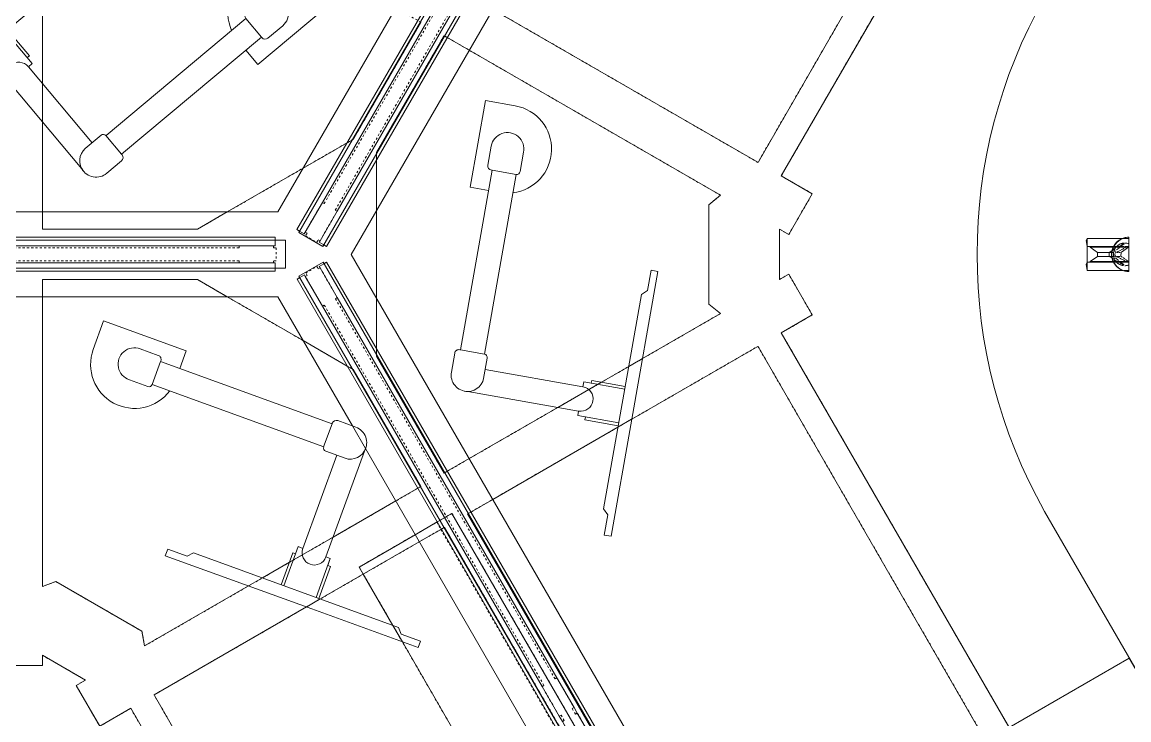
# Model space of a CAD drawing. Header units: inches. Extents: x 6664 to 8129, y 209 to 1287.
# Drawn here: x 7182.3 to 7246.8, y 561.1 to 601.8 of the extents above; entities that cross this region are included whole.
import ezdxf

# ---------------------------------------------------------------- set-up
doc = ezdxf.new("R2010")
doc.units = ezdxf.units.IN
doc.header["$MEASUREMENT"] = 0
doc.linetypes.add('Dash', pattern=[0.25, 0.125, -0.125])
doc.layers.add('I-FURN', color=30, linetype='Continuous', lineweight=9)
doc.layers.add('I-FURN-HDLN', color=30, linetype='Dash', lineweight=9)

# ---------------------------------------------------------------- blocks, each defined once
blk = doc.blocks.new('Hardware-Wire_Management-Teknion-WWEPTDY60-R2011 - 60_-V97-11th FLOOR POWER _ SIGNAL')
at = {"layer": 'I-FURN'}
for p, q in [((13.5, 3.125), (-13.5, 3.125)), ((-13.5, 3.125), (-13.5, 2.756)), ((-13.5, 2.756), (-13.5, 2.631)), ((-13.5, 2.613), (-13.5, 2.339)), ((13.5, 2.756), (13.5, 3.125)), ((13.5, 2.631), (13.5, 2.756)), ((13.5, 2.339), (13.5, 2.631)), ((-13.5, 2.316), (-13.5, 2.138)), ((-13.5, 2.138), (-13.5, 0.648)), ((13.5, 2.138), (13.5, 2.316)), ((13.5, 0.648), (13.5, 2.138)), ((-13.5, 0.648), (-13.5, -3.125)), ((13.5, -3.125), (13.5, 0.648)), ((-13.5, -3.125), (-13.02, -3.125)), ((-13.02, -3.125), (-9.562, -3.125)), ((-9.562, -3.125), (-8.449, -3.125)), ((-8.449, -3.125), (13.5, -3.125))]:
    blk.add_line(p, q, dxfattribs=at)
at = {"layer": 'I-FURN-HDLN'}
for p, q in [((-13.5, 2.756), (-13.5, 3.125)), ((-13.5, 3.125), (13.5, 3.125)), ((-13.5, 2.631), (-13.5, 2.756)), ((-13.5, 2.316), (-13.5, 2.631)), ((13.5, 3.125), (13.5, 2.756)), ((13.5, 2.756), (13.5, 2.631)), ((13.5, 2.631), (13.5, 2.316)), ((-13.5, 2.138), (-13.5, 2.316)), ((-13.5, -3.125), (-13.5, 2.138)), ((-13.5, 2.1), (-13.055, 2.1)), ((-13.02, 2.1), (13.5, 2.1)), ((13.5, 2.316), (13.5, 2.138)), ((13.5, 2.138), (13.5, -3.125)), ((-9.562, -3.125), (-13.5, -3.125)), ((-8.449, -3.125), (-9.562, -3.125)), ((13.5, -3.125), (-8.449, -3.125))]:
    blk.add_line(p, q, dxfattribs=at)
blk = doc.blocks.new('Desk-Worksurface-Teknion-WWWTW3060-R2011 - 30_ x 60_-V98-11th FLOOR POWER _ SIGNAL')
at = {"layer": 'I-FURN'}
for p, q in [((5.941, 51.577), (-7.231, 28.763)), ((0, -13.762), (29.778, 37.814)), ((-59.556, -13.762), (0, -13.762))]:
    blk.add_line(p, q, dxfattribs=at)
blk.add_arc((-33.53, 44.312), 30.551, 270.59529, 329.40548, dxfattribs=at)
blk = doc.blocks.new('Screen-Division-Teknion-WWCSF_60_Wide-R2011 - 22_ x 60_-V99-11th FLOOR POWER _ SIGNAL')
at = {"layer": 'I-FURN'}
for p, q in [((29.95, 0.247), (-29.95, 0.247)), ((-29.95, 0.247), (-29.95, 0.139)), ((-29.95, 0.139), (-29.95, 0.069)), ((-29.95, 0.069), (-29.95, -0.247)), ((29.95, 0.069), (29.95, 0.247)), ((29.95, -0.247), (29.95, 0.069)), ((-29.949, -0.247), (-29.779, -0.247)), ((-29.779, -0.247), (-27.779, -0.247)), ((-27.779, -0.247), (-2.153, -0.247)), ((-2.153, -0.247), (-0.153, -0.247)), ((-0.153, -0.247), (0.22, -0.247)), ((0.22, -0.247), (2.22, -0.247)), ((2.22, -0.247), (27.848, -0.247)), ((27.848, -0.247), (29.847, -0.247)), ((29.847, -0.247), (29.95, -0.247))]:
    blk.add_line(p, q, dxfattribs=at)
blk = doc.blocks.new('Hardware-Screen_Frame-Teknion-WWCFM-R2011 - 22_ x 60_-V84-11th FLOOR POWER _ SIGNAL')
at = {"layer": 'I-FURN-HDLN'}
for p, q in [((-29.984, 0.375), (-29.984, -0.375)), ((-29.813, 0.375), (-29.983, 0.375)), ((-27.813, 0.5), (-29.813, 0.5)), ((-29.813, 0.5), (-29.813, 0.375)), ((-27.813, 0.375), (-27.813, 0.5)), ((-2.187, 0.375), (-27.813, 0.375)), ((-0.187, 0.5), (-2.187, 0.5)), ((-2.187, 0.5), (-2.187, 0.375)), ((-0.187, 0.375), (-0.187, 0.5)), ((0.186, 0.375), (-0.187, 0.375)), ((2.186, 0.5), (0.186, 0.5)), ((0.186, 0.5), (0.186, 0.375)), ((2.186, 0.375), (2.186, 0.5)), ((27.813, 0.375), (2.186, 0.375)), ((29.813, 0.5), (27.813, 0.5)), ((27.813, 0.5), (27.813, 0.375)), ((29.813, 0.375), (29.813, 0.5)), ((29.984, 0.375), (29.813, 0.375)), ((29.984, -0.375), (29.984, 0.375)), ((-29.983, -0.375), (-29.813, -0.375)), ((-29.813, -0.375), (-29.813, -0.5)), ((-29.813, -0.5), (-27.813, -0.5)), ((-27.813, -0.5), (-27.813, -0.375)), ((-27.813, -0.375), (-2.187, -0.375)), ((-2.187, -0.375), (-2.187, -0.5)), ((-2.187, -0.5), (-0.187, -0.5)), ((-0.187, -0.5), (-0.187, -0.375)), ((-0.187, -0.375), (0.186, -0.375)), ((0.186, -0.375), (0.186, -0.5)), ((0.186, -0.5), (2.186, -0.5)), ((2.186, -0.5), (2.186, -0.375)), ((2.186, -0.375), (27.813, -0.375)), ((27.813, -0.375), (27.813, -0.5)), ((27.813, -0.5), (29.813, -0.5)), ((29.813, -0.5), (29.813, -0.375)), ((29.813, -0.375), (29.984, -0.375))]:
    blk.add_line(p, q, dxfattribs=at)
blk = doc.blocks.new('Hardware-Top_Trim-Teknion-WWCTT-R2011 - 60_-7617708-11th FLOOR POWER _ SIGNAL')
at = {"layer": 'I-FURN'}
for p, q in [((30, 0.815), (-30, 0.815)), ((-30, 0.815), (-30, -0.815)), ((30, -0.815), (30, 0.815)), ((-30, -0.815), (30, -0.815))]:
    blk.add_line(p, q, dxfattribs=at)
blk = doc.blocks.new('Screen-Division-Teknion-WWCSF_60_Wide-R2011 - 22_ x 60_-V86-11th FLOOR POWER _ SIGNAL')
at = {"layer": 'I-FURN'}
for p, q in [((-29.95, 0.247), (-29.95, -0.069)), ((-29.779, 0.247), (-29.949, 0.247)), ((-27.779, 0.247), (-29.779, 0.247)), ((-2.153, 0.247), (-27.779, 0.247)), ((-0.153, 0.247), (-2.153, 0.247)), ((0.22, 0.247), (-0.153, 0.247)), ((2.22, 0.247), (0.22, 0.247)), ((27.848, 0.247), (2.22, 0.247)), ((29.847, 0.247), (27.848, 0.247)), ((29.95, 0.247), (29.847, 0.247)), ((29.95, -0.068), (29.95, 0.247)), ((-29.95, -0.069), (-29.95, -0.139)), ((-29.95, -0.139), (-29.95, -0.247)), ((-29.95, -0.247), (29.95, -0.247)), ((29.95, -0.247), (29.95, -0.068))]:
    blk.add_line(p, q, dxfattribs=at)
blk = doc.blocks.new('Hardware-Table_Frame-Teknion-WWSTW_60_Wide-R2011 - 28_ x 60_ x 60_-V100-11th FLOOR POWER _ SIGNAL')
at = {"layer": 'I-FURN'}
for p, q in [((10.004, 26.492), (-8.752, 58.978)), ((-10.111, 58.194), (8.621, 25.748)), ((-8.291, 15.929), (-22.815, 41.084)), ((-24.173, 40.3), (-9.649, 15.145)), ((-26.609, 5.408), (-45.341, 37.854)), ((-46.7, 37.069), (-27.944, 4.582)), ((11.814, 27.537), (10.004, 26.492)), ((13.189, 25.155), (11.814, 27.537)), ((8.645, 25.707), (-0.238, 20.579)), ((12.648, 24.843), (13.189, 25.155)), ((15.16, 23.393), (12.648, 24.843)), ((17.91, 23.995), (15.16, 23.995)), ((15.16, 23.995), (15.16, 23.393)), ((3.135, 19.351), (9.2, 22.853)), ((9.2, 22.853), (9.35, 21.996)), ((9.35, 21.996), (14.372, 19.096)), ((-1.088, 20.088), (-6.827, 16.775)), ((-0.257, 20.568), (-1.046, 20.112)), ((14.372, 19.096), (15.16, 19.385)), ((15.16, 19.385), (15.16, 2.475)), ((0.745, 17.971), (2.327, 18.884)), ((2.327, 18.884), (3.135, 19.351)), ((-1.8, 16.501), (0.745, 17.971)), ((-6.827, 16.775), (-8.117, 16.03)), ((-5.452, 14.393), (-1.8, 16.501)), ((-8.117, 16.03), (-8.271, 15.941)), ((-9.837, 15.037), (-11.114, 14.299)), ((-9.683, 15.126), (-9.837, 15.037)), ((-11.114, 14.299), (-18.419, 10.082)), ((-6.742, 13.648), (-5.452, 14.393)), ((-6.896, 13.559), (-6.742, 13.648)), ((-2.975, 6.72), (-6.916, 13.548)), ((-9.739, 11.918), (-8.462, 12.655)), ((-8.462, 12.655), (-8.308, 12.744)), ((-8.274, 12.763), (-4.335, 5.939)), ((-14.916, 8.929), (-9.739, 11.918)), ((-18.419, 10.082), (-19.209, 9.626)), ((-19.228, 9.615), (-26.541, 5.392)), ((-17.461, 7.46), (-14.916, 8.929)), ((-19.043, 6.546), (-17.461, 7.46)), ((-19.616, 6.215), (-19.043, 6.546)), ((-2.626, 6.519), (-2.935, 6.697)), ((-0.046, 5.03), (-2.626, 6.519)), ((-24.394, 3.457), (-19.851, 6.08)), ((-19.851, 6.08), (-19.631, 6.207)), ((-4.335, 5.939), (-4.335, 5.862)), ((-4.335, 5.862), (-4.335, 5.506)), ((-4.335, 5.506), (-4.335, 2.556)), ((-27.944, 4.582), (-29.756, 3.537)), ((4.379, 2.475), (-0.046, 5.03)), ((-29.756, 3.537), (-28.381, 1.155)), ((-23.726, 2.899), (-24.394, 3.457)), ((-23.726, -2.9), (-23.726, 2.899)), ((-4.335, 2.556), (-4.335, -2.556)), ((6.11, 1.475), (4.379, 2.475)), ((15.16, 2.475), (15.16, 1.475)), ((-28.381, 1.155), (-27.841, 1.466)), ((-27.841, 1.466), (-27.841, -1.467)), ((15.16, 1.475), (6.11, 1.475)), ((-28.379, -1.156), (-29.754, -3.538)), ((-27.841, -1.467), (-28.379, -1.156)), ((4.379, -2.475), (6.111, -1.475)), ((6.111, -1.475), (15.16, -1.475)), ((15.16, -1.475), (15.16, -2.475)), ((-4.335, -2.556), (-4.335, -5.522)), ((-0.046, -5.03), (4.379, -2.475)), ((15.16, -2.475), (15.16, -7.739)), ((-24.393, -3.457), (-23.726, -2.9)), ((-29.754, -3.538), (-27.945, -4.583)), ((-9.74, -11.918), (-24.393, -3.457)), ((-27.945, -4.583), (-46.701, -37.069)), ((-2.613, -6.511), (-0.046, -5.03)), ((-45.342, -37.854), (-26.609, -5.408)), ((-26.542, -5.392), (-11.115, -14.299)), ((-4.335, -5.522), (-4.335, -5.876)), ((-4.335, -5.939), (-8.275, -12.764)), ((-4.335, -5.876), (-4.335, -5.939)), ((-6.916, -13.547), (-2.975, -6.721)), ((-2.975, -6.721), (-2.922, -6.69)), ((-2.922, -6.69), (-2.613, -6.511)), ((15.16, -7.739), (15.16, -9.976)), ((15.16, -9.976), (15.16, -14.804)), ((-8.455, -12.659), (-9.74, -11.918)), ((-8.302, -12.748), (-8.455, -12.659))]:
    blk.add_line(p, q, dxfattribs=at)
at = {"layer": 'I-FURN-HDLN'}
for p, q in [((10.004, 26.492), (-8.752, 58.978)), ((-10.111, 58.194), (8.645, 25.707)), ((-8.291, 15.929), (-22.815, 41.084)), ((-24.173, 40.3), (-9.649, 15.145)), ((-26.585, 5.367), (-45.341, 37.854)), ((-46.7, 37.069), (-27.944, 4.582)), ((11.814, 27.537), (10.004, 26.492)), ((13.189, 25.155), (11.814, 27.537)), ((8.645, 25.707), (-8.291, 15.929)), ((12.648, 24.843), (13.189, 25.155)), ((15.16, 23.393), (12.648, 24.843)), ((15.16, 23.995), (15.16, 23.393)), ((17.91, 23.995), (15.16, 23.995)), ((-6.916, 13.548), (9.2, 22.853)), ((9.2, 22.853), (9.35, 21.996)), ((9.35, 21.996), (14.372, 19.096)), ((14.372, 19.096), (15.16, 19.385)), ((15.16, 19.385), (15.16, 1.475)), ((-9.649, 15.145), (-26.585, 5.367)), ((-2.975, 6.72), (-6.916, 13.548)), ((-24.394, 3.457), (-8.274, 12.763)), ((-8.274, 12.763), (-4.335, 5.939)), ((6.11, 1.475), (-2.975, 6.72)), ((-4.335, 5.939), (-4.335, -5.939)), ((-27.944, 4.582), (-29.756, 3.537)), ((-29.756, 3.537), (-28.381, 1.155)), ((-23.726, 2.899), (-24.394, 3.457)), ((-23.726, -2.9), (-23.726, 2.899)), ((-28.381, 1.155), (-27.841, 1.466)), ((-27.841, 1.466), (-27.841, -1.467)), ((15.16, 1.475), (6.11, 1.475)), ((-28.379, -1.156), (-29.754, -3.538)), ((-27.841, -1.467), (-28.379, -1.156)), ((-2.975, -6.721), (6.111, -1.475)), ((6.111, -1.475), (15.16, -1.475)), ((15.16, -1.475), (15.16, -19.386)), ((-24.393, -3.457), (-23.726, -2.9)), ((-29.754, -3.538), (-27.945, -4.583)), ((-8.275, -12.764), (-24.393, -3.457)), ((-27.945, -4.583), (-46.701, -37.069)), ((-45.342, -37.854), (-26.586, -5.367)), ((-26.586, -5.367), (-9.65, -15.145)), ((-4.335, -5.939), (-8.275, -12.764)), ((-6.916, -13.547), (-2.975, -6.721)), ((9.199, -22.852), (-6.916, -13.547))]:
    blk.add_line(p, q, dxfattribs=at)
blk = doc.blocks.new('Desk-Worksurface-Teknion-WWWTW3060-R2011 - 30_ x 60_-V101-11th FLOOR POWER _ SIGNAL')
at = {"layer": 'I-FURN'}
for p, q in [((-58.587, 13.762), (0, 13.762)), ((0, 13.762), (4.353, 6.222)), ((4.353, 6.222), (5.117, 4.899)), ((5.117, 4.899), (29.778, -37.814))]:
    blk.add_line(p, q, dxfattribs=at)
blk = doc.blocks.new('Desk-Worksurface-Teknion-WWWTW3060-R2011 - 30_ x 60_-V87-11th FLOOR POWER _ SIGNAL')
at = {"layer": 'I-FURN'}
for p, q in [((0, -13.762), (29.778, 37.814)), ((-58.587, -13.762), (0, -13.762))]:
    blk.add_line(p, q, dxfattribs=at)
blk = doc.blocks.new('Screen-Division-Teknion-WWCSF_60_Wide-R2011 - 22_ x 60_-8130898-11th FLOOR POWER _ SIGNAL')
at = {"layer": 'I-FURN'}
for p, q in [((-29.95, 0.247), (-29.779, 0.247)), ((-29.95, -0.069), (-29.95, 0.247)), ((-29.779, 0.247), (-27.779, 0.247)), ((-27.779, 0.247), (-2.153, 0.247)), ((-2.153, 0.247), (-0.153, 0.247)), ((-0.153, 0.247), (0.22, 0.247)), ((0.22, 0.247), (2.22, 0.247)), ((2.22, 0.247), (27.848, 0.247)), ((27.848, 0.247), (29.847, 0.247)), ((29.847, 0.247), (29.95, 0.247)), ((29.95, 0.247), (29.95, -0.069)), ((-29.95, -0.139), (-29.95, -0.069)), ((-29.95, -0.247), (-29.95, -0.139)), ((29.95, -0.247), (-29.95, -0.247)), ((29.95, -0.069), (29.95, -0.247))]:
    blk.add_line(p, q, dxfattribs=at)
blk = doc.blocks.new('Hardware-Screen_Frame-Teknion-WWCFM-R2011 - 22_ x 60_-V88-11th FLOOR POWER _ SIGNAL')
at = {"layer": 'I-FURN-HDLN'}
for p, q in [((-29.984, 0.375), (-29.813, 0.375)), ((-29.984, -0.375), (-29.984, 0.375)), ((-29.813, 0.5), (-27.813, 0.5)), ((-29.813, 0.375), (-29.813, 0.5)), ((-27.813, 0.5), (-27.813, 0.375)), ((-27.813, 0.375), (-2.187, 0.375)), ((-2.187, 0.5), (-0.187, 0.5)), ((-2.187, 0.375), (-2.187, 0.5)), ((-0.187, 0.5), (-0.187, 0.375)), ((-0.187, 0.375), (0.186, 0.375)), ((0.186, 0.5), (2.186, 0.5)), ((0.186, 0.375), (0.186, 0.5)), ((2.186, 0.5), (2.186, 0.375)), ((2.186, 0.375), (27.813, 0.375)), ((27.813, 0.5), (29.813, 0.5)), ((27.813, 0.375), (27.813, 0.5)), ((29.813, 0.5), (29.813, 0.375)), ((29.813, 0.375), (29.984, 0.375)), ((29.984, 0.375), (29.984, -0.375)), ((-29.813, -0.375), (-29.984, -0.375)), ((-29.813, -0.5), (-29.813, -0.375)), ((-27.813, -0.5), (-29.813, -0.5)), ((-27.813, -0.375), (-27.813, -0.5)), ((-2.187, -0.375), (-27.813, -0.375)), ((-2.187, -0.5), (-2.187, -0.375)), ((-0.187, -0.5), (-2.187, -0.5)), ((-0.187, -0.375), (-0.187, -0.5)), ((0.186, -0.375), (-0.187, -0.375)), ((0.186, -0.5), (0.186, -0.375)), ((2.186, -0.5), (0.186, -0.5)), ((2.186, -0.375), (2.186, -0.5)), ((27.813, -0.375), (2.186, -0.375)), ((27.813, -0.5), (27.813, -0.375)), ((29.813, -0.5), (27.813, -0.5)), ((29.813, -0.375), (29.813, -0.5)), ((29.984, -0.375), (29.813, -0.375))]:
    blk.add_line(p, q, dxfattribs=at)
blk = doc.blocks.new('Hardware-Top_Trim-Teknion-WWCTT-R2011 - 60_-7639295-11th FLOOR POWER _ SIGNAL')
at = {"layer": 'I-FURN'}
for p, q in [((-30, -0.815), (-30, 0.815)), ((-30, 0.815), (30, 0.815)), ((30, 0.815), (30, -0.815)), ((30, -0.815), (-30, -0.815))]:
    blk.add_line(p, q, dxfattribs=at)
blk = doc.blocks.new('Screen-Division-Teknion-WWCSF_60_Wide-R2011 - 22_ x 60_-V90-11th FLOOR POWER _ SIGNAL')
at = {"layer": 'I-FURN'}
for p, q in [((-29.95, 0.247), (29.95, 0.247)), ((-29.95, 0.139), (-29.95, 0.247)), ((-29.95, 0.069), (-29.95, 0.139)), ((-29.95, -0.247), (-29.95, 0.069)), ((29.95, 0.247), (29.95, 0.068)), ((29.95, 0.068), (29.95, -0.247)), ((-29.779, -0.247), (-29.95, -0.247)), ((-27.779, -0.247), (-29.779, -0.247)), ((-2.153, -0.247), (-27.779, -0.247)), ((-0.153, -0.247), (-2.153, -0.247)), ((0.22, -0.247), (-0.153, -0.247)), ((2.22, -0.247), (0.22, -0.247)), ((27.848, -0.247), (2.22, -0.247)), ((29.847, -0.247), (27.848, -0.247)), ((29.95, -0.247), (29.847, -0.247))]:
    blk.add_line(p, q, dxfattribs=at)
blk = doc.blocks.new('Screen-Division-Teknion-WWCSF_60_Wide-R2011 - 22_ x 60_-V91-11th FLOOR POWER _ SIGNAL')
at = {"layer": 'I-FURN'}
for p, q in [((-29.95, 0.247), (-29.779, 0.247)), ((-29.95, -0.247), (-29.95, 0.247)), ((-29.779, 0.247), (-29.45, 0.247)), ((-29.45, 0.247), (-27.779, 0.247)), ((-27.779, 0.247), (-2.153, 0.247)), ((-2.153, 0.247), (-0.153, 0.247)), ((-0.153, 0.247), (0.22, 0.247)), ((0.22, 0.247), (2.22, 0.247)), ((2.22, 0.247), (27.848, 0.247)), ((27.848, 0.247), (29.847, 0.247)), ((29.847, 0.247), (29.95, 0.247)), ((29.95, 0.247), (29.95, -0.069)), ((29.95, -0.247), (-29.95, -0.247)), ((29.95, -0.069), (29.95, -0.247))]:
    blk.add_line(p, q, dxfattribs=at)
blk = doc.blocks.new('Hardware-Screen_Frame-Teknion-WWCFM-R2011 - 22_ x 60_-V92-11th FLOOR POWER _ SIGNAL')
at = {"layer": 'I-FURN-HDLN'}
for p, q in [((-29.984, 0.375), (-29.813, 0.375)), ((-29.984, -0.375), (-29.984, 0.375)), ((-29.813, 0.5), (-29.484, 0.5)), ((-29.813, 0.375), (-29.813, 0.5)), ((-29.484, 0.5), (-27.813, 0.5)), ((-27.813, 0.5), (-27.813, 0.375)), ((-27.813, 0.375), (-2.187, 0.375)), ((-2.187, 0.5), (-0.187, 0.5)), ((-2.187, 0.375), (-2.187, 0.5)), ((-0.187, 0.5), (-0.187, 0.375)), ((-0.187, 0.375), (0.186, 0.375)), ((0.186, 0.5), (2.186, 0.5)), ((0.186, 0.375), (0.186, 0.5)), ((2.186, 0.5), (2.186, 0.375)), ((2.186, 0.375), (27.813, 0.375)), ((27.813, 0.5), (29.813, 0.5)), ((27.813, 0.375), (27.813, 0.5)), ((29.813, 0.5), (29.813, 0.375)), ((29.813, 0.375), (29.984, 0.375)), ((29.984, 0.375), (29.984, -0.375)), ((-29.813, -0.375), (-29.984, -0.375)), ((-29.813, -0.5), (-29.813, -0.375)), ((-29.484, -0.5), (-29.813, -0.5)), ((-27.813, -0.5), (-29.484, -0.5)), ((-27.813, -0.375), (-27.813, -0.5)), ((-2.187, -0.375), (-27.813, -0.375)), ((-2.187, -0.5), (-2.187, -0.375)), ((-0.187, -0.5), (-2.187, -0.5)), ((-0.187, -0.375), (-0.187, -0.5)), ((0.186, -0.375), (-0.187, -0.375)), ((0.186, -0.5), (0.186, -0.375)), ((2.186, -0.5), (0.186, -0.5)), ((2.186, -0.375), (2.186, -0.5)), ((27.813, -0.375), (2.186, -0.375)), ((27.813, -0.5), (27.813, -0.375)), ((29.813, -0.5), (27.813, -0.5)), ((29.813, -0.375), (29.813, -0.5)), ((29.984, -0.375), (29.813, -0.375))]:
    blk.add_line(p, q, dxfattribs=at)
blk = doc.blocks.new('Hardware-Top_Trim-Teknion-WWCTT-R2011 - 60_-V93-11th FLOOR POWER _ SIGNAL')
at = {"layer": 'I-FURN'}
for p, q in [((-30, -0.815), (-30, 0.815)), ((-30, 0.815), (30, 0.815)), ((30, 0.815), (30, -0.815)), ((30, -0.815), (-30, -0.815))]:
    blk.add_line(p, q, dxfattribs=at)
blk = doc.blocks.new('Screen-Division-Teknion-WWCSF_60_Wide-R2011 - 22_ x 60_-V94-11th FLOOR POWER _ SIGNAL')
at = {"layer": 'I-FURN'}
for p, q in [((-29.95, 0.247), (29.95, 0.247)), ((-29.95, -0.247), (-29.95, 0.247)), ((29.95, 0.247), (29.95, 0.069)), ((29.95, 0.069), (29.95, -0.247)), ((-29.779, -0.247), (-29.95, -0.247)), ((-29.45, -0.247), (-29.779, -0.247)), ((-27.779, -0.247), (-29.45, -0.247)), ((-2.153, -0.247), (-27.779, -0.247)), ((-0.153, -0.247), (-2.153, -0.247)), ((0.22, -0.247), (-0.153, -0.247)), ((2.22, -0.247), (0.22, -0.247)), ((27.848, -0.247), (2.22, -0.247)), ((29.847, -0.247), (27.848, -0.247)), ((29.95, -0.247), (29.847, -0.247))]:
    blk.add_line(p, q, dxfattribs=at)
blk = doc.blocks.new('Steelcase - Elective Elements - Plinth Base - Pedestal - Mobile - Wood Top-V136-11th FLOOR POWER _ SIGNAL')
at = {"layer": 'I-FURN'}
for p, q in [((0.029, 17.273), (14.241, 19.018)), ((14.241, 19.018), (15.592, 8.011)), ((-0.647, 17.19), (0.029, 17.273)), ((1.881, -3.405), (-0.647, 17.19)), ((15.592, 8.011), (15.783, 6.454)), ((15.783, 6.454), (16.769, -1.577)), ((16.769, -1.577), (2.745, -3.299)), ((2.745, -3.299), (1.881, -3.405))]:
    blk.add_line(p, q, dxfattribs=at)
blk = doc.blocks.new('Steelcase - Worktool - Computer Support - CF Series - Flat Monitor Arm - Light Duty Monitor - 5lb-8455612-11th FLOOR POWER _ SIGNAL')
at = {"layer": 'I-FURN'}
for p, q in [((-2.556, 1.757), (-2.556, -0.015)), ((2.57, 1.757), (-2.556, 1.757)), ((2.57, 0.666), (2.57, 1.757)), ((1.128, 0.959), (0, 0.959)), ((1.378, 0.666), (1.378, 0.709)), ((1.378, 0.666), (1.378, -0.755)), ((12.019, 0.666), (1.378, 0.666)), ((12.019, 0.709), (12.019, 0.666)), ((12.019, 0.666), (12.019, -0.764)), ((13.397, 0.959), (12.269, 0.959)), ((14.34, -6.742), (14.34, -0.174)), ((0.029, -0.958), (1.172, -0.958)), ((1.378, -0.754), (12.019, -0.754)), ((12.226, -0.958), (13.427, -0.958)), ((12.903, -0.958), (12.903, -6.742)), ((12.903, -6.742), (12.611, -6.742)), ((12.611, -6.742), (12.611, -7.192)), ((12.903, -6.742), (12.611, -6.742)), ((12.611, -6.742), (12.611, -9.172)), ((14.611, -6.742), (14.34, -6.742)), ((14.611, -6.742), (14.34, -6.742)), ((14.611, -7.192), (14.611, -6.742)), ((14.611, -9.172), (14.611, -6.742)), ((12.451, -7.192), (12.451, -9.172)), ((12.611, -7.192), (12.451, -7.192)), ((14.792, -7.192), (14.611, -7.192)), ((14.792, -9.172), (14.792, -7.192)), ((6.713, -9.478), (5.512, -9.478)), ((5.512, -9.478), (5.512, -9.887)), ((7.01, -9.172), (6.713, -9.478)), ((7.01, -9.172), (19.718, -9.172)), ((19.718, -9.172), (20.015, -9.478)), ((20.015, -9.478), (21.209, -9.478)), ((21.209, -9.478), (21.209, -9.887)), ((14.611, -9.887), (5.512, -9.887)), ((21.209, -9.887), (14.611, -9.887))]:
    blk.add_line(p, q, dxfattribs=at)
for centre, radius, start, end in [((0, 0), 0.959, 90, 271.76251), ((1.128, 0.709), 0.25, 360, 90), ((12.269, 0.709), 0.25, 90, 180), ((13.397, 0), 0.959, 349.52079, 90), ((0.007, -0.015), 2.563, 180, 343.22248), ((13.397, 0), 0.959, 271.76251, 360), ((1.172, -0.752), 0.207, 270, 359.28492), ((12.226, -0.752), 0.207, 180.71508, 270), ((13.621, -6.751), 0.719, 180, 359.99982)]:
    blk.add_arc(centre, radius, start, end, dxfattribs=at)
blk = doc.blocks.new('Steelcase - Worktool - Computer Support - CF Series - Flat Monitor Arm - Light Duty Monitor - 5lb-V137-11th FLOOR POWER _ SIGNAL')
at = {"layer": 'I-FURN'}
for p, q in [((5.512, 9.478), (5.512, 9.887)), ((14.611, 9.887), (5.512, 9.887)), ((21.209, 9.887), (14.611, 9.887)), ((21.209, 9.478), (21.209, 9.887)), ((6.713, 9.478), (5.512, 9.478)), ((7.01, 9.172), (6.713, 9.478)), ((7.01, 9.172), (19.718, 9.172)), ((12.451, 7.192), (12.451, 9.172)), ((12.611, 6.742), (12.611, 9.172)), ((14.611, 9.172), (14.611, 6.742)), ((14.792, 9.172), (14.792, 7.192)), ((19.718, 9.172), (20.015, 9.478)), ((20.015, 9.478), (21.209, 9.478)), ((12.611, 7.192), (12.451, 7.192)), ((12.611, 6.742), (12.611, 7.192)), ((14.611, 7.192), (14.611, 6.742)), ((14.792, 7.192), (14.611, 7.192)), ((12.903, 6.742), (12.611, 6.742)), ((12.903, 6.742), (12.611, 6.742)), ((12.903, 0.958), (12.903, 6.742)), ((14.34, 6.742), (14.34, 0.174)), ((14.611, 6.742), (14.34, 6.742)), ((14.611, 6.742), (14.34, 6.742)), ((0.029, 0.958), (1.172, 0.958)), ((1.378, -0.666), (1.378, 0.755)), ((1.378, 0.754), (12.019, 0.754)), ((12.019, -0.666), (12.019, 0.764)), ((12.226, 0.958), (13.427, 0.958)), ((-2.556, -1.757), (-2.556, 0.015)), ((1.128, -0.959), (0, -0.959)), ((1.378, -0.666), (1.378, -0.709)), ((12.019, -0.666), (1.378, -0.666)), ((2.57, -0.666), (2.57, -1.757)), ((12.019, -0.709), (12.019, -0.666)), ((13.397, -0.959), (12.269, -0.959)), ((2.57, -1.757), (-2.556, -1.757))]:
    blk.add_line(p, q, dxfattribs=at)
for centre, radius, start, end in [((13.621, 6.751), 0.719, 0.00018, 180), ((0.007, 0.015), 2.563, 16.77752, 180), ((0, 0), 0.959, 88.23749, 270), ((1.172, 0.752), 0.207, 0.71508, 90), ((12.226, 0.752), 0.207, 90, 179.28492), ((13.397, 0), 0.959, 0, 88.23749), ((13.397, 0), 0.959, 270, 10.47921), ((1.128, -0.709), 0.25, 270, 0), ((12.269, -0.709), 0.25, 180, 270)]:
    blk.add_arc(centre, radius, start, end, dxfattribs=at)
blk = doc.blocks.new('Steelcase - Worktool - Computer Support - CF Series - Flat Monitor Arm - Light Duty Monitor - 5lb-V138-11th FLOOR POWER _ SIGNAL')
at = {"layer": 'I-FURN'}
for p, q in [((-2.556, 1.757), (-2.556, -0.015)), ((2.57, 1.757), (-2.556, 1.757)), ((2.57, 0.666), (2.57, 1.757)), ((1.128, 0.959), (0, 0.959)), ((1.378, 0.666), (1.378, 0.709)), ((1.378, 0.666), (1.378, -0.755)), ((12.019, 0.666), (1.378, 0.666)), ((12.019, 0.709), (12.019, 0.666)), ((12.019, 0.666), (12.019, -0.764)), ((13.397, 0.959), (12.269, 0.959)), ((14.34, -6.742), (14.34, -0.174)), ((0.029, -0.958), (1.172, -0.958)), ((1.378, -0.754), (12.019, -0.754)), ((12.226, -0.958), (13.427, -0.958)), ((12.903, -0.958), (12.903, -6.742)), ((12.903, -6.742), (12.611, -6.742)), ((12.611, -6.742), (12.611, -7.192)), ((12.903, -6.742), (12.611, -6.742)), ((12.611, -6.742), (12.611, -9.172)), ((14.611, -6.742), (14.34, -6.742)), ((14.611, -6.742), (14.34, -6.742)), ((14.611, -7.192), (14.611, -6.742)), ((14.611, -9.172), (14.611, -6.742)), ((12.451, -7.192), (12.451, -9.172)), ((12.611, -7.192), (12.451, -7.192)), ((14.792, -7.192), (14.611, -7.192)), ((14.792, -9.172), (14.792, -7.192)), ((6.713, -9.478), (5.512, -9.478)), ((5.512, -9.478), (5.512, -9.887)), ((7.01, -9.172), (6.713, -9.478)), ((7.01, -9.172), (19.718, -9.172)), ((19.718, -9.172), (20.015, -9.478)), ((20.015, -9.478), (21.209, -9.478)), ((21.209, -9.478), (21.209, -9.887)), ((14.611, -9.887), (5.512, -9.887)), ((21.209, -9.887), (14.611, -9.887))]:
    blk.add_line(p, q, dxfattribs=at)
for centre, radius, start, end in [((0, 0), 0.959, 90, 271.76251), ((1.128, 0.709), 0.25, 360, 90), ((12.269, 0.709), 0.25, 90, 180), ((13.397, 0), 0.959, 349.52079, 90), ((0.007, -0.015), 2.563, 180, 343.22248), ((13.397, 0), 0.959, 271.76251, 360), ((1.172, -0.752), 0.207, 270, 359.28492), ((12.226, -0.752), 0.207, 180.71508, 270), ((13.621, -6.751), 0.719, 180, 359.99982)]:
    blk.add_arc(centre, radius, start, end, dxfattribs=at)
blk = doc.blocks.new('Allsteel Seating Acuity Work-Conference Chair1 - Fully Adj_ Arms_ Mesh Back-7151566-11th FLOOR POWER _ SIGNAL')
at = {"layer": 'I-FURN', "lineweight": 13}
for p, q in [((-1, -12.787), (-1, -12.769)), ((-1, -12.769), (1, -12.769)), ((-1, -12.787), (-1, -12.772)), ((-0.983, -12.772), (1, -12.772)), ((-0.935, -12.997), (-0.935, -12.793)), ((-0.935, -12.793), (-0.935, -13.066)), ((-0.463, -12.95), (-0.463, -12.769)), ((-0.413, -12.791), (-0.463, -12.791)), ((-0.463, -12.841), (-0.463, -12.972)), ((-0.234, -13.047), (-0.413, -12.791)), ((-0.413, -12.791), (-0.413, -12.822)), ((-0.413, -12.791), (-0.413, -12.791)), ((-0.413, -12.95), (-0.413, -12.791)), ((-0.413, -12.836), (-0.413, -12.935)), ((0.413, -12.791), (0.293, -12.962)), ((0.463, -12.791), (0.413, -12.791)), ((0.413, -12.791), (0.413, -12.791)), ((0.413, -12.791), (0.413, -12.836)), ((0.413, -12.95), (0.413, -12.791)), ((0.463, -12.782), (0.463, -12.918)), ((0.463, -12.812), (0.463, -12.96)), ((0.463, -12.895), (0.463, -12.906)), ((0.935, -12.793), (0.935, -12.997)), ((0.935, -13.028), (0.935, -12.793)), ((1, -12.769), (0.999, -12.811)), ((1, -12.772), (0.999, -12.811)), ((-0.935, -13.066), (-0.935, -13.008)), ((-0.935, -13.263), (-0.935, -13.066)), ((-0.935, -13.066), (-0.935, -13.904)), ((-0.935, -15.188), (-0.935, -13.123)), ((-0.935, -13.904), (-0.935, -13.263)), ((-0.521, -13.232), (-0.635, -13.042)), ((-0.625, -13.042), (-0.472, -13.226)), ((-0.399, -13.435), (-0.495, -13.275)), ((-0.467, -13.232), (-0.306, -13.424)), ((-0.413, -12.95), (-0.463, -12.95)), ((-0.463, -12.95), (-0.463, -12.986)), ((-0.463, -13.015), (-0.463, -13.275)), ((-0.463, -13.023), (-0.463, -13.438)), ((-0.463, -13.279), (-0.463, -13.433)), ((-0.463, -13.463), (-0.463, -13.61)), ((-0.463, -13.467), (-0.463, -13.611)), ((-0.463, -13.473), (-0.343, -13.606)), ((-0.463, -13.622), (-0.463, -13.473)), ((-0.463, -13.623), (-0.463, -13.473)), ((-0.413, -12.946), (-0.413, -12.984)), ((-0.413, -13.022), (-0.413, -13.43)), ((-0.413, -13.511), (-0.413, -13.604)), ((-0.413, -13.613), (-0.413, -13.515)), ((-0.306, -13.424), (-0.263, -13.475)), ((-0.136, -13.187), (-0.227, -13.057)), ((-0.214, -13.535), (-0.171, -13.586)), ((-0.117, -13.254), (-0.117, -13.243)), ((-0.117, -13.265), (-0.117, -13.345)), ((-0.117, -13.346), (-0.117, -13.269)), ((-0.117, -13.463), (-0.117, -13.376)), ((-0.117, -13.378), (-0.117, -13.471)), ((0.16, -13.153), (0.117, -13.213)), ((0.117, -13.254), (0.117, -13.243)), ((0.117, -13.467), (0.117, -13.291)), ((0.117, -13.302), (0.117, -13.347)), ((0.117, -13.378), (0.117, -13.475)), ((0.117, -13.546), (0.117, -13.602)), ((0.267, -13), (0.188, -13.112)), ((0.36, -13.36), (0.208, -13.542)), ((0.331, -13.62), (0.413, -13.528)), ((0.413, -13.413), (0.37, -13.483)), ((0.463, -12.95), (0.413, -12.95)), ((0.413, -12.984), (0.413, -13.096)), ((0.413, -13.114), (0.413, -13.336)), ((0.413, -13.343), (0.413, -13.456)), ((0.413, -13.514), (0.413, -13.625)), ((0.413, -13.634), (0.413, -13.518)), ((0.467, -13.232), (0.422, -13.286)), ((0.459, -13.336), (0.432, -13.381)), ((0.463, -12.935), (0.463, -12.976)), ((0.463, -12.972), (0.463, -13.093)), ((0.463, -12.986), (0.463, -13.092)), ((0.463, -13.123), (0.463, -13.338)), ((0.463, -13.126), (0.463, -13.279)), ((0.463, -13.286), (0.463, -13.392)), ((0.463, -13.343), (0.463, -13.398)), ((0.463, -13.502), (0.463, -13.625)), ((0.463, -13.505), (0.463, -13.627)), ((0.463, -13.638), (0.463, -13.512)), ((0.463, -13.64), (0.463, -13.513)), ((0.613, -13.057), (0.483, -13.212)), ((0.542, -13.197), (0.488, -13.287)), ((0.626, -13.057), (0.564, -13.161)), ((0.935, -13.071), (0.935, -13.904)), ((0.935, -13.904), (0.935, -13.071)), ((0.935, -15.188), (0.935, -13.123)), ((-0.935, -14.546), (-0.935, -13.904)), ((-0.935, -13.904), (-0.935, -15.188)), ((-0.463, -13.671), (-0.463, -13.904)), ((-0.463, -13.672), (-0.463, -13.904)), ((-0.463, -13.904), (-0.463, -13.685)), ((-0.463, -13.904), (-0.463, -13.686)), ((-0.463, -13.904), (-0.463, -14.237)), ((-0.463, -15.188), (-0.463, -13.904)), ((-0.463, -13.904), (-0.463, -14.242)), ((-0.463, -14.548), (-0.463, -13.904)), ((-0.413, -13.649), (-0.413, -13.698)), ((-0.413, -13.904), (-0.413, -13.658)), ((-0.413, -13.698), (-0.413, -13.904)), ((-0.413, -13.904), (-0.413, -14.964)), ((-0.413, -14.964), (-0.413, -13.904)), ((-0.325, -13.626), (-0.242, -13.719)), ((-0.238, -13.703), (-0.269, -13.652)), ((-0.204, -13.761), (-0.203, -13.761)), ((-0.117, -13.904), (-0.204, -13.761)), ((-0.117, -13.65), (-0.113, -13.65)), ((-0.117, -13.703), (-0.117, -13.65)), ((-0.117, -13.904), (-0.117, -13.775)), ((-0.117, -13.793), (-0.117, -13.904)), ((-0.117, -13.904), (-0.117, -13.8)), ((-0.113, -13.904), (-0.117, -13.904)), ((-0.117, -13.904), (-0.117, -14.259)), ((-0.117, -14.596), (-0.117, -13.904)), ((-0.068, -13.904), (-0.113, -13.904)), ((-0.08, -13.65), (-0.025, -13.65)), ((0.117, -13.904), (-0.068, -13.904)), ((0.025, -13.65), (0.08, -13.65)), ((0.117, -13.725), (0.117, -13.676)), ((0.204, -13.761), (0.117, -13.904)), ((0.117, -13.904), (0.117, -13.775)), ((0.117, -13.793), (0.117, -13.904)), ((0.117, -13.8), (0.117, -13.904)), ((0.117, -13.904), (0.117, -14.259)), ((0.117, -14.393), (0.117, -13.904)), ((0.264, -13.66), (0.224, -13.727)), ((0.234, -13.727), (0.298, -13.656)), ((0.413, -13.651), (0.413, -13.698)), ((0.413, -13.904), (0.413, -13.659)), ((0.413, -13.698), (0.413, -13.904)), ((0.413, -13.904), (0.413, -14.964)), ((0.413, -14.964), (0.413, -13.904)), ((0.463, -13.904), (0.463, -13.638)), ((0.463, -13.671), (0.463, -13.904)), ((0.463, -13.672), (0.463, -13.904)), ((0.463, -13.904), (0.463, -13.686)), ((0.463, -13.904), (0.463, -14.548)), ((0.463, -14.548), (0.463, -13.904)), ((0.463, -13.904), (0.463, -14.546)), ((0.463, -15.188), (0.463, -13.904)), ((0.935, -13.904), (0.935, -15.188)), ((0.935, -15.188), (0.935, -13.904)), ((-0.935, -15.188), (-0.935, -14.546)), ((-0.463, -14.243), (-0.463, -14.546)), ((-0.463, -14.249), (-0.463, -14.548)), ((-0.463, -14.559), (-0.463, -14.805)), ((-0.463, -15.018), (-0.463, -14.559)), ((-0.463, -14.562), (-0.463, -14.792)), ((-0.463, -14.812), (-0.463, -14.977)), ((-0.463, -14.825), (-0.463, -14.964)), ((-0.413, -15.018), (-0.117, -14.596)), ((-0.117, -14.288), (-0.117, -14.393)), ((-0.117, -14.393), (-0.117, -14.424)), ((-0.117, -14.479), (-0.117, -14.596)), ((0.117, -14.288), (0.117, -14.424)), ((0.117, -14.424), (0.117, -14.393)), ((0.117, -14.596), (0.117, -14.424)), ((0.117, -14.479), (0.117, -14.596)), ((0.117, -14.596), (0.413, -15.018)), ((0.463, -14.559), (0.463, -14.805)), ((0.463, -14.964), (0.463, -14.559)), ((0.463, -14.562), (0.463, -14.792)), ((0.463, -14.812), (0.463, -14.977)), ((0.463, -14.825), (0.463, -14.964)), ((0.935, -15.188), (-0.935, -15.188)), ((-0.463, -14.964), (-0.463, -15.018)), ((-0.463, -14.977), (-0.463, -15.016)), ((-0.463, -15.016), (-0.463, -15.188)), ((-0.463, -15.018), (-0.413, -15.018)), ((0.413, -15.018), (0.463, -15.018)), ((0.463, -14.964), (0.463, -14.964)), ((0.463, -14.977), (0.463, -15.188))]:
    blk.add_line(p, q, dxfattribs=at)
at = {"layer": 'I-FURN', "lineweight": 13, "flags": 128}
for points in [[(0.999, -12.811), (0.953, -13.061), (0.845, -13.291), (0.683, -13.487), (0.477, -13.635), (0.24, -13.727), (-0.012, -13.756), (-0.264, -13.721), (-0.498, -13.624), (-0.701, -13.47), (-0.858, -13.271), (-0.96, -13.038), (-1, -12.787)], [(-0.117, -13.213), (0.097, -13.224), (0.117, -13.213)], [(0.117, -14.596), (-0.097, -14.584), (-0.117, -14.596)], [(-0.463, -15.188), (-0.806, -15.259), (-0.935, -15.188)], [(0.935, -15.188), (0.592, -15.259), (0.463, -15.188)]]:
    blk.add_lwpolyline(points, dxfattribs=at)
at = {"layer": 'I-FURN', "lineweight": 13}
for centre, radius, start, end in [((0, -12.769), 1, 180, 360), ((0, -12.756), 1, 181.76505, 196.35706), ((0, -13), 0.661, 157.7655, 180), ((0, -13), 0.661, 165, 180), ((0, -13), 0.661, 159.36757, 164.4891), ((0, -13), 0.661, 360, 20.63243), ((0, -13), 0.661, 360, 17.8739), ((0, -12.756), 1, 342.27717, 356.86918), ((0, -12.756), 1, 196.35706, 298.50114), ((0, -13), 0.661, 183.65514, 201.67484), ((0, -13), 0.661, 183.98681, 202.61716), ((0, -13), 0.661, 204.68937, 210), ((0, -13), 0.661, 206.17622, 222.00772), ((0, -13), 0.661, 210, 222.59588), ((0, -13), 0.661, 222.88576, 225), ((0, -13), 0.661, 225.86773, 240), ((0, -13), 0.661, 226.4317, 259.15434), ((0, -13), 0.661, 279.64857, 307.05495), ((0, -13), 0.661, 300, 312.59213), ((0, -13), 0.661, 315, 330), ((0, -13), 0.661, 315, 317.11424), ((0, -12.756), 1, 298.50114, 342.27717), ((0, -13), 0.661, 322.01514, 328.76782), ((0, -13), 0.661, 332.57249, 342.41458), ((0, -13), 0.661, 333.98079, 345), ((0, -13), 0.661, 344.22301, 350.5339), ((0, -13), 0.661, 345, 351.56187), ((0, -13), 0.661, 240, 252.56701), ((0, -13), 0.661, 255, 285), ((0, -13), 0.661, 262.60822, 270), ((0, -13), 0.661, 270, 276.97828), ((0, -13), 0.661, 286.3964, 300)]:
    blk.add_arc(centre, radius, start, end, dxfattribs=at)
for points in [[(-0.636, -12.822), (-0.65, -12.873), (-0.661, -12.933), (-0.661, -13)], [(0.661, -13), (0.661, -12.935), (0.651, -12.876), (0.637, -12.826)], [(-0.463, -13.471), (-0.455, -13.479), (-0.447, -13.486), (-0.439, -13.494)], [(-0.439, -13.494), (-0.43, -13.501), (-0.422, -13.508), (-0.413, -13.515)], [(-0.383, -12.999), (-0.393, -12.983), (-0.403, -12.966), (-0.413, -12.95)], [(-0.413, -13.515), (-0.381, -13.541), (-0.348, -13.563), (-0.315, -13.581)], [(-0.269, -13.202), (-0.297, -13.149), (-0.327, -13.096), (-0.358, -13.044)], [(-0.176, -13.388), (-0.201, -13.335), (-0.226, -13.282), (-0.254, -13.23)], [(-0.136, -13.476), (-0.146, -13.453), (-0.157, -13.43), (-0.167, -13.407)], [(0.227, -13.283), (0.194, -13.348), (0.164, -13.414), (0.135, -13.48)], [(0.383, -12.999), (0.358, -13.042), (0.332, -13.084), (0.308, -13.127)], [(0.341, -13.566), (0.363, -13.552), (0.386, -13.537), (0.408, -13.52)], [(0.413, -13.515), (0.422, -13.508), (0.439, -13.494), (0.455, -13.479), (0.463, -13.471)], [(-0.276, -13.6), (-0.256, -13.61), (-0.235, -13.618), (-0.216, -13.624)], [(-0.205, -13.628), (-0.175, -13.638), (-0.146, -13.645), (-0.117, -13.65)], [(-0.117, -13.65), (-0.103, -13.653), (-0.088, -13.655), (-0.073, -13.657)], [(-0.073, -13.657), (-0.057, -13.658), (-0.025, -13.66), (0.009, -13.661), (0.025, -13.66)], [(0.21, -13.626), (0.228, -13.62), (0.247, -13.614), (0.265, -13.605)]]:
    blk.add_open_spline(points, degree=3, dxfattribs=at)
for points, knots in [([(-0.659, -13.04), (-0.659, -13.046), (-0.657, -13.07), (-0.653, -13.104), (-0.645, -13.144), (-0.637, -13.174), (-0.63, -13.2), (-0.623, -13.221), (-0.619, -13.231), (-0.617, -13.236)], [0.0911713, 0.0911713, 0.0911713, 0.0911713, 0.125, 0.25, 0.3125, 0.375, 0.4375, 0.46875, 0.5, 0.5, 0.5, 0.5]), ([(-0.554, -13.36), (-0.55, -13.365), (-0.544, -13.375), (-0.53, -13.394), (-0.512, -13.419), (-0.495, -13.437), (-0.486, -13.446)], [0.75, 0.75, 0.75, 0.75, 0.78125, 0.8125, 0.875, 0.9411957, 0.9411957, 0.9411957, 0.9411957]), ([(-0.077, -13.557), (-0.08, -13.555), (-0.088, -13.549), (-0.102, -13.538), (-0.111, -13.528), (-0.117, -13.52)], [0.8, 0.8, 0.8, 0.8, 0.85, 0.9, 1, 1, 1, 1]), ([(0.077, -13.557), (0.073, -13.56), (0.065, -13.564), (0.049, -13.574), (0.034, -13.579), (0.021, -13.582), (0.012, -13.583), (0, -13.584), (-0.011, -13.583), (-0.021, -13.582), (-0.025, -13.581), (-0.027, -13.581)], [0.201184, 0.201184, 0.201184, 0.201184, 0.25, 0.3, 0.4, 0.425, 0.45, 0.5, 0.55, 0.575, 0.6, 0.6, 0.6, 0.6]), ([(0.117, -13.52), (0.111, -13.527), (0.102, -13.537), (0.088, -13.549), (0.081, -13.554), (0.077, -13.557)], [0, 0, 0, 0, 0.1, 0.15, 0.2, 0.2, 0.2, 0.2]), ([(0.305, -13.135), (0.287, -13.166), (0.261, -13.215), (0.237, -13.263), (0.229, -13.28)], [0.3303839, 0.3303839, 0.3303839, 0.3303839, 0.5, 0.5854204, 0.5854204, 0.5854204, 0.5854204]), ([(0.463, -13.471), (0.48, -13.454), (0.505, -13.427), (0.53, -13.394), (0.544, -13.375), (0.55, -13.365), (0.554, -13.36)], [0, 0, 0, 0, 0.125, 0.1875, 0.21875, 0.25, 0.25, 0.25, 0.25]), ([(0.594, -13.289), (0.598, -13.282), (0.603, -13.269), (0.611, -13.252), (0.615, -13.241), (0.617, -13.236)], [0.3954392, 0.3954392, 0.3954392, 0.3954392, 0.4375, 0.46875, 0.5, 0.5, 0.5, 0.5]), ([(0.025, -13.66), (0.033, -13.66), (0.066, -13.658), (0.096, -13.654), (0.117, -13.65)], [0.6, 0.6, 0.6, 0.6, 0.7, 1, 1, 1, 1])]:
    blk.add_open_spline(points, degree=3, knots=knots, dxfattribs=at)

msp = doc.modelspace()

# ---------------------------------------------------------------- block references
at = {"layer": 'I-FURN'}
for name, p, rotation in [('Desk-Worksurface-Teknion-WWWTW3060-R2011 - 30_ x 60_-V87-11th FLOOR POWER _ SIGNAL', (7197.169, 604.477), 359.9999970424413), ('Hardware-Table_Frame-Teknion-WWSTW_60_Wide-R2011 - 28_ x 60_ x 60_-V100-11th FLOOR POWER _ SIGNAL', (7198.597, 588.239), 180), ('Screen-Division-Teknion-WWCSF_60_Wide-R2011 - 22_ x 60_-V86-11th FLOOR POWER _ SIGNAL', (7213.478, 615.506), 239.9999999999995), ('Hardware-Top_Trim-Teknion-WWCTT-R2011 - 60_-7617708-11th FLOOR POWER _ SIGNAL', (7214.099, 615.088), 239.9999999999997), ('Hardware-Screen_Frame-Teknion-WWCFM-R2011 - 22_ x 60_-V84-11th FLOOR POWER _ SIGNAL', (7214.107, 615.103), 239.9999999999997), ('Screen-Division-Teknion-WWCSF_60_Wide-R2011 - 22_ x 60_-V99-11th FLOOR POWER _ SIGNAL', (7214.771, 614.759), 239.9999999999995), ('Desk-Worksurface-Teknion-WWWTW3060-R2011 - 30_ x 60_-V98-11th FLOOR POWER _ SIGNAL', (7213.375, 581.358), 239.9999969345583), ('Steelcase - Worktool - Computer Support - CF Series - Flat Monitor Arm - Light Duty Monitor - 5lb-8455612-11th FLOOR POWER _ SIGNAL', (7196.839, 602.317), 219.9999999999977), ('Allsteel Seating Acuity Work-Conference Chair1 - Fully Adj_ Arms_ Mesh Back-7151566-11th FLOOR POWER _ SIGNAL', (7259.581, 588.239), 270.0000000000002), ('Steelcase - Worktool - Computer Support - CF Series - Flat Monitor Arm - Light Duty Monitor - 5lb-V137-11th FLOOR POWER _ SIGNAL', (7210.566, 594.391), 260.0000000000027), ('Hardware-Top_Trim-Teknion-WWCTT-R2011 - 60_-7639295-11th FLOOR POWER _ SIGNAL', (7214.106, 561.394), 119.999943719361), ('Hardware-Screen_Frame-Teknion-WWCFM-R2011 - 22_ x 60_-V88-11th FLOOR POWER _ SIGNAL', (7214.114, 561.38), 119.9999999999998), ('Screen-Division-Teknion-WWCSF_60_Wide-R2011 - 22_ x 60_-8130898-11th FLOOR POWER _ SIGNAL', (7214.777, 561.724), 120), ('Screen-Division-Teknion-WWCSF_60_Wide-R2011 - 22_ x 60_-V90-11th FLOOR POWER _ SIGNAL', (7213.484, 560.977), 120), ('Desk-Worksurface-Teknion-WWWTW3060-R2011 - 30_ x 60_-V101-11th FLOOR POWER _ SIGNAL', (7197.169, 572.002), 2.957558666942196e-06), ('Steelcase - Worktool - Computer Support - CF Series - Flat Monitor Arm - Light Duty Monitor - 5lb-V138-11th FLOOR POWER _ SIGNAL', (7188.81, 581.831), 339.9998874387207), ('Hardware-Wire_Management-Teknion-WWEPTDY60-R2011 - 60_-V97-11th FLOOR POWER _ SIGNAL', (7211.373, 559.865), 299.9999999999993), ('Steelcase - Elective Elements - Plinth Base - Pedestal - Mobile - Wood Top-V136-11th FLOOR POWER _ SIGNAL', (7251.946, 548.621), 113.000100217007)]:
    msp.add_blockref(name, p, dxfattribs=dict(at, rotation=rotation))
for name, p in [('Screen-Division-Teknion-WWCSF_60_Wide-R2011 - 22_ x 60_-V94-11th FLOOR POWER _ SIGNAL', (7167.064, 588.993)), ('Hardware-Top_Trim-Teknion-WWCTT-R2011 - 60_-V93-11th FLOOR POWER _ SIGNAL', (7167.614, 588.246)), ('Hardware-Screen_Frame-Teknion-WWCFM-R2011 - 22_ x 60_-V92-11th FLOOR POWER _ SIGNAL', (7167.098, 588.246)), ('Screen-Division-Teknion-WWCSF_60_Wide-R2011 - 22_ x 60_-V91-11th FLOOR POWER _ SIGNAL', (7167.064, 587.5))]:
    msp.add_blockref(name, p, dxfattribs=at)

doc.saveas('drawing.dxf')
